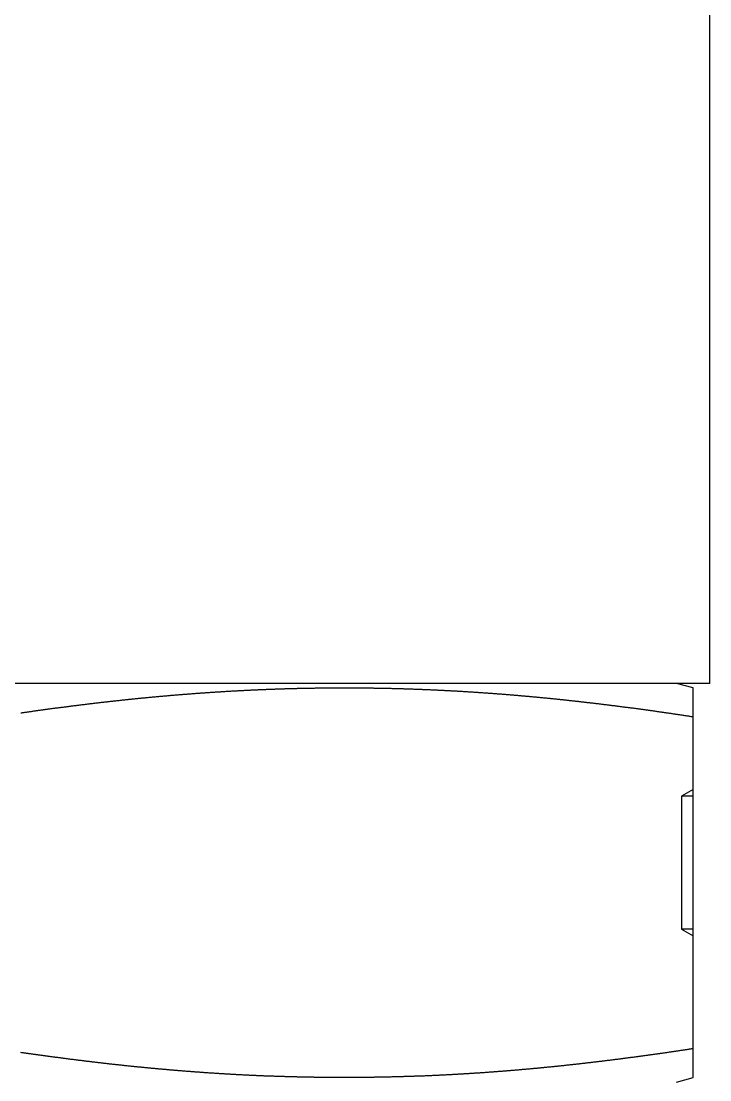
# Model space of a CAD drawing. Extents: x -12 to 116, y -14 to 98.
# Drawn here: x 105.67 to 116.03, y 13.02 to 28.95 of the extents above; entities that cross this region are included whole.
import ezdxf

# ---------------------------------------------------------------- set-up
doc = ezdxf.new("R2010")
doc.units = 0
doc.layers.get('0').update_dxf_attribs({"linetype": 'CONTINUOUS'})

msp = doc.modelspace()

# ---------------------------------------------------------------- linework, layer by layer
at = {"color": 7, "linetype": 'CONTINUOUS'}
for p, q in [((116.025, 18.984), (116.025, 29.634)), ((116.025, 18.984), (94.525, 18.984)), ((115.775, 18.917), (115.525, 18.984)), ((115.775, 13.051), (115.775, 18.917)), ((115.775, 17.384), (115.6, 17.284)), ((115.6, 17.284), (115.6, 15.284)), ((115.775, 17.284), (115.6, 17.284)), ((115.6, 15.284), (115.775, 15.184)), ((115.775, 15.284), (115.6, 15.284)), ((115.525, 12.984), (115.775, 13.051))]:
    msp.add_line(p, q, dxfattribs=at)
at = {"color": 7}
for points in [[(105.662, 18.54, 0), (105.674, 18.542, 0), (105.686, 18.543, 0), (105.698, 18.545, 0), (105.71, 18.547, 0), (105.722, 18.549, 0), (105.734, 18.55, 0), (105.747, 18.552, 0), (105.759, 18.554, 0), (105.771, 18.556, 0), (105.783, 18.557, 0), (105.795, 18.559, 0), (105.807, 18.561, 0), (105.819, 18.562, 0), (105.831, 18.564, 0), (105.843, 18.566, 0), (105.855, 18.568, 0), (105.868, 18.569, 0), (105.88, 18.571, 0), (105.892, 18.573, 0), (105.904, 18.574, 0), (105.916, 18.576, 0), (105.928, 18.578, 0), (105.94, 18.579, 0), (105.952, 18.581, 0), (105.964, 18.583, 0), (105.976, 18.585, 0), (105.989, 18.586, 0), (106.001, 18.588, 0), (106.013, 18.59, 0), (106.025, 18.591, 0), (106.037, 18.593, 0), (106.049, 18.595, 0), (106.061, 18.596, 0), (106.073, 18.598, 0), (106.085, 18.599, 0), (106.098, 18.601, 0), (106.11, 18.603, 0), (106.122, 18.604, 0), (106.134, 18.606, 0), (106.146, 18.608, 0), (106.158, 18.609, 0), (106.17, 18.611, 0), (106.182, 18.613, 0), (106.194, 18.614, 0), (106.207, 18.616, 0), (106.219, 18.617, 0), (106.231, 18.619, 0), (106.243, 18.621, 0), (106.255, 18.622, 0), (106.267, 18.624, 0), (106.279, 18.625, 0), (106.291, 18.627, 0), (106.303, 18.628, 0), (106.316, 18.63, 0), (106.328, 18.632, 0), (106.34, 18.633, 0), (106.352, 18.635, 0), (106.364, 18.636, 0), (106.376, 18.638, 0), (106.388, 18.64, 0), (106.4, 18.641, 0), (106.413, 18.643, 0), (106.425, 18.644, 0), (106.437, 18.646, 0), (106.449, 18.647, 0), (106.461, 18.649, 0), (106.473, 18.65, 0), (106.485, 18.652, 0), (106.497, 18.653, 0), (106.51, 18.655, 0), (106.522, 18.656, 0), (106.534, 18.658, 0), (106.546, 18.659, 0), (106.558, 18.661, 0), (106.57, 18.662, 0), (106.582, 18.664, 0), (106.594, 18.665, 0), (106.607, 18.667, 0), (106.619, 18.668, 0), (106.631, 18.67, 0), (106.643, 18.671, 0), (106.655, 18.673, 0), (106.667, 18.674, 0), (106.679, 18.676, 0), (106.692, 18.677, 0), (106.704, 18.679, 0), (106.716, 18.68, 0), (106.728, 18.681, 0), (106.74, 18.683, 0), (106.752, 18.684, 0), (106.764, 18.686, 0), (106.776, 18.687, 0), (106.789, 18.689, 0), (106.801, 18.69, 0), (106.813, 18.692, 0), (106.825, 18.693, 0), (106.837, 18.694, 0), (106.849, 18.696, 0), (106.861, 18.697, 0), (106.874, 18.699, 0), (106.886, 18.7, 0), (106.898, 18.701, 0), (106.91, 18.703, 0), (106.922, 18.704, 0), (106.934, 18.706, 0), (106.946, 18.707, 0), (106.959, 18.708, 0), (106.971, 18.71, 0), (106.983, 18.711, 0), (106.995, 18.712, 0), (107.007, 18.714, 0), (107.019, 18.715, 0), (107.031, 18.716, 0), (107.044, 18.718, 0), (107.056, 18.719, 0), (107.068, 18.721, 0), (107.08, 18.722, 0), (107.092, 18.723, 0), (107.104, 18.724, 0), (107.116, 18.726, 0), (107.129, 18.727, 0), (107.141, 18.728, 0), (107.153, 18.73, 0), (107.165, 18.731, 0), (107.177, 18.732, 0), (107.189, 18.734, 0), (107.202, 18.735, 0), (107.214, 18.736, 0), (107.226, 18.738, 0), (107.238, 18.739, 0), (107.25, 18.74, 0), (107.262, 18.741, 0), (107.274, 18.743, 0), (107.287, 18.744, 0), (107.299, 18.745, 0), (107.311, 18.746, 0), (107.323, 18.748, 0), (107.335, 18.749, 0), (107.347, 18.75, 0), (107.36, 18.751, 0), (107.372, 18.753, 0), (107.384, 18.754, 0), (107.396, 18.755, 0), (107.408, 18.756, 0), (107.42, 18.758, 0), (107.433, 18.759, 0), (107.445, 18.76, 0), (107.457, 18.761, 0), (107.469, 18.762, 0), (107.481, 18.764, 0), (107.493, 18.765, 0), (107.505, 18.766, 0), (107.518, 18.767, 0), (107.53, 18.768, 0), (107.542, 18.769, 0), (107.554, 18.771, 0), (107.566, 18.772, 0), (107.578, 18.773, 0), (107.591, 18.774, 0), (107.603, 18.775, 0), (107.615, 18.776, 0), (107.627, 18.777, 0), (107.639, 18.779, 0), (107.651, 18.78, 0), (107.664, 18.781, 0), (107.676, 18.782, 0), (107.688, 18.783, 0), (107.7, 18.784, 0), (107.712, 18.785, 0), (107.724, 18.787, 0), (107.737, 18.788, 0), (107.749, 18.789, 0), (107.761, 18.79, 0), (107.773, 18.791, 0), (107.785, 18.792, 0), (107.798, 18.793, 0), (107.81, 18.794, 0), (107.822, 18.795, 0), (107.834, 18.796, 0), (107.846, 18.797, 0), (107.858, 18.798, 0), (107.871, 18.799, 0), (107.883, 18.8, 0), (107.895, 18.802, 0), (107.907, 18.803, 0), (107.919, 18.804, 0), (107.931, 18.805, 0), (107.944, 18.806, 0), (107.956, 18.807, 0), (107.968, 18.808, 0), (107.98, 18.809, 0), (107.992, 18.81, 0), (108.005, 18.811, 0), (108.017, 18.812, 0), (108.029, 18.813, 0), (108.041, 18.814, 0), (108.053, 18.815, 0), (108.065, 18.816, 0), (108.078, 18.817, 0), (108.09, 18.818, 0), (108.102, 18.819, 0), (108.114, 18.82, 0), (108.126, 18.821, 0), (108.139, 18.822, 0), (108.151, 18.823, 0), (108.163, 18.823, 0), (108.175, 18.825, 0), (108.187, 18.825, 0), (108.199, 18.826, 0), (108.212, 18.827, 0), (108.224, 18.828, 0), (108.236, 18.829, 0), (108.248, 18.83, 0), (108.26, 18.831, 0), (108.273, 18.832, 0), (108.285, 18.833, 0), (108.297, 18.834, 0), (108.309, 18.835, 0), (108.321, 18.835, 0), (108.333, 18.836, 0), (108.346, 18.837, 0), (108.358, 18.838, 0), (108.37, 18.839, 0), (108.382, 18.84, 0), (108.394, 18.841, 0), (108.407, 18.842, 0), (108.419, 18.842, 0), (108.431, 18.843, 0), (108.443, 18.844, 0), (108.455, 18.845, 0), (108.468, 18.846, 0), (108.48, 18.847, 0), (108.492, 18.848, 0), (108.504, 18.848, 0), (108.516, 18.849, 0), (108.529, 18.85, 0), (108.541, 18.851, 0), (108.553, 18.852, 0), (108.565, 18.852, 0), (108.577, 18.853, 0), (108.59, 18.854, 0), (108.602, 18.855, 0), (108.614, 18.855, 0), (108.626, 18.856, 0), (108.638, 18.857, 0), (108.651, 18.858, 0), (108.663, 18.858, 0), (108.675, 18.859, 0), (108.687, 18.86, 0), (108.699, 18.861, 0), (108.711, 18.861, 0), (108.724, 18.862, 0), (108.736, 18.863, 0), (108.748, 18.864, 0), (108.76, 18.864, 0), (108.772, 18.865, 0), (108.785, 18.866, 0), (108.797, 18.867, 0), (108.809, 18.867, 0), (108.821, 18.868, 0), (108.833, 18.869, 0), (108.846, 18.869, 0), (108.858, 18.87, 0), (108.87, 18.871, 0), (108.882, 18.871, 0), (108.895, 18.872, 0), (108.907, 18.873, 0), (108.919, 18.873, 0), (108.931, 18.874, 0), (108.943, 18.875, 0), (108.956, 18.875, 0), (108.968, 18.876, 0), (108.98, 18.877, 0), (108.992, 18.877, 0), (109.004, 18.878, 0), (109.017, 18.878, 0), (109.029, 18.879, 0), (109.041, 18.88, 0), (109.053, 18.88, 0), (109.065, 18.881, 0), (109.078, 18.881, 0), (109.09, 18.882, 0), (109.102, 18.883, 0), (109.114, 18.883, 0), (109.126, 18.884, 0), (109.139, 18.884, 0), (109.151, 18.885, 0), (109.163, 18.886, 0), (109.175, 18.886, 0), (109.187, 18.887, 0), (109.2, 18.887, 0), (109.212, 18.888, 0), (109.224, 18.888, 0), (109.236, 18.889, 0), (109.248, 18.889, 0), (109.261, 18.89, 0), (109.273, 18.89, 0), (109.285, 18.891, 0), (109.297, 18.891, 0), (109.31, 18.892, 0), (109.322, 18.892, 0), (109.334, 18.893, 0), (109.346, 18.893, 0), (109.358, 18.894, 0), (109.371, 18.894, 0), (109.383, 18.895, 0), (109.395, 18.895, 0), (109.407, 18.896, 0), (109.419, 18.896, 0), (109.432, 18.897, 0), (109.444, 18.897, 0), (109.456, 18.898, 0), (109.468, 18.898, 0), (109.481, 18.898, 0), (109.493, 18.899, 0), (109.505, 18.899, 0), (109.517, 18.9, 0), (109.529, 18.9, 0), (109.542, 18.901, 0), (109.554, 18.901, 0), (109.566, 18.901, 0), (109.578, 18.902, 0), (109.59, 18.902, 0), (109.603, 18.902, 0), (109.615, 18.903, 0), (109.627, 18.903, 0), (109.639, 18.904, 0), (109.652, 18.904, 0), (109.664, 18.904, 0), (109.676, 18.905, 0), (109.688, 18.905, 0), (109.7, 18.905, 0), (109.713, 18.906, 0), (109.725, 18.906, 0), (109.737, 18.906, 0), (109.749, 18.907, 0), (109.761, 18.907, 0), (109.774, 18.907, 0), (109.786, 18.908, 0), (109.798, 18.908, 0), (109.81, 18.908, 0), (109.823, 18.909, 0), (109.835, 18.909, 0), (109.847, 18.909, 0), (109.859, 18.909, 0), (109.871, 18.91, 0), (109.884, 18.91, 0), (109.896, 18.91, 0), (109.908, 18.91, 0), (109.92, 18.911, 0), (109.933, 18.911, 0), (109.945, 18.911, 0), (109.957, 18.911, 0), (109.969, 18.912, 0), (109.981, 18.912, 0), (109.994, 18.912, 0), (110.006, 18.912, 0), (110.018, 18.913, 0), (110.03, 18.913, 0), (110.042, 18.913, 0), (110.055, 18.913, 0), (110.067, 18.913, 0), (110.079, 18.913, 0), (110.091, 18.914, 0), (110.104, 18.914, 0), (110.116, 18.914, 0), (110.128, 18.914, 0), (110.14, 18.914, 0), (110.152, 18.915, 0), (110.165, 18.915, 0), (110.177, 18.915, 0), (110.189, 18.915, 0), (110.201, 18.915, 0), (110.214, 18.915, 0), (110.226, 18.915, 0), (110.238, 18.916, 0), (110.25, 18.916, 0), (110.262, 18.916, 0), (110.275, 18.916, 0), (110.287, 18.916, 0), (110.299, 18.916, 0), (110.311, 18.916, 0), (110.324, 18.916, 0), (110.336, 18.916, 0), (110.348, 18.916, 0), (110.36, 18.916, 0), (110.372, 18.916, 0), (110.385, 18.917, 0), (110.397, 18.917, 0), (110.409, 18.917, 0), (110.421, 18.917, 0), (110.434, 18.917, 0), (110.446, 18.917, 0), (110.458, 18.917, 0), (110.47, 18.917, 0), (110.482, 18.917, 0), (110.495, 18.917, 0), (110.507, 18.917, 0), (110.519, 18.917, 0), (110.531, 18.917, 0), (110.544, 18.917, 0), (110.556, 18.917, 0), (110.568, 18.917, 0), (110.58, 18.917, 0), (110.592, 18.917, 0), (110.605, 18.917, 0), (110.617, 18.917, 0), (110.629, 18.917, 0), (110.641, 18.917, 0), (110.653, 18.917, 0), (110.666, 18.917, 0), (110.678, 18.916, 0), (110.69, 18.916, 0), (110.702, 18.916, 0), (110.715, 18.916, 0), (110.727, 18.916, 0), (110.739, 18.916, 0), (110.751, 18.916, 0), (110.763, 18.916, 0), (110.776, 18.916, 0), (110.788, 18.916, 0), (110.8, 18.916, 0), (110.812, 18.916, 0), (110.825, 18.915, 0), (110.837, 18.915, 0), (110.849, 18.915, 0), (110.861, 18.915, 0), (110.873, 18.915, 0), (110.886, 18.915, 0), (110.898, 18.915, 0), (110.91, 18.914, 0), (110.922, 18.914, 0), (110.935, 18.914, 0), (110.947, 18.914, 0), (110.959, 18.914, 0), (110.971, 18.913, 0), (110.983, 18.913, 0), (110.996, 18.913, 0), (111.008, 18.913, 0), (111.02, 18.913, 0), (111.032, 18.913, 0), (111.045, 18.912, 0), (111.057, 18.912, 0), (111.069, 18.912, 0), (111.081, 18.912, 0), (111.093, 18.911, 0), (111.106, 18.911, 0), (111.118, 18.911, 0), (111.13, 18.911, 0), (111.142, 18.91, 0), (111.155, 18.91, 0), (111.167, 18.91, 0), (111.179, 18.91, 0), (111.191, 18.909, 0), (111.203, 18.909, 0), (111.216, 18.909, 0), (111.228, 18.909, 0), (111.24, 18.908, 0), (111.252, 18.908, 0), (111.264, 18.908, 0), (111.277, 18.907, 0), (111.289, 18.907, 0), (111.301, 18.907, 0), (111.313, 18.906, 0), (111.326, 18.906, 0), (111.338, 18.906, 0), (111.35, 18.905, 0), (111.362, 18.905, 0), (111.374, 18.905, 0), (111.387, 18.904, 0), (111.399, 18.904, 0), (111.411, 18.904, 0), (111.423, 18.903, 0), (111.435, 18.903, 0), (111.448, 18.902, 0), (111.46, 18.902, 0), (111.472, 18.902, 0), (111.484, 18.901, 0), (111.497, 18.901, 0), (111.509, 18.901, 0), (111.521, 18.9, 0), (111.533, 18.9, 0), (111.545, 18.899, 0), (111.558, 18.899, 0), (111.57, 18.898, 0), (111.582, 18.898, 0), (111.594, 18.898, 0), (111.606, 18.897, 0), (111.619, 18.897, 0), (111.631, 18.896, 0), (111.643, 18.896, 0), (111.655, 18.895, 0), (111.668, 18.895, 0), (111.68, 18.894, 0), (111.692, 18.894, 0), (111.704, 18.893, 0), (111.716, 18.893, 0), (111.729, 18.892, 0), (111.741, 18.892, 0), (111.753, 18.891, 0), (111.765, 18.891, 0), (111.777, 18.89, 0), (111.79, 18.89, 0), (111.802, 18.889, 0), (111.814, 18.889, 0), (111.826, 18.888, 0), (111.838, 18.888, 0), (111.851, 18.887, 0), (111.863, 18.887, 0), (111.875, 18.886, 0), (111.887, 18.886, 0), (111.9, 18.885, 0), (111.912, 18.884, 0), (111.924, 18.884, 0), (111.936, 18.883, 0), (111.948, 18.883, 0), (111.961, 18.882, 0), (111.973, 18.881, 0), (111.985, 18.881, 0), (111.997, 18.88, 0), (112.009, 18.88, 0), (112.022, 18.879, 0), (112.034, 18.878, 0), (112.046, 18.878, 0), (112.058, 18.877, 0), (112.07, 18.877, 0), (112.083, 18.876, 0), (112.095, 18.875, 0), (112.107, 18.875, 0), (112.119, 18.874, 0), (112.131, 18.873, 0), (112.144, 18.873, 0), (112.156, 18.872, 0), (112.168, 18.871, 0), (112.18, 18.871, 0), (112.192, 18.87, 0), (112.205, 18.869, 0), (112.217, 18.869, 0), (112.229, 18.868, 0), (112.241, 18.867, 0), (112.253, 18.867, 0), (112.266, 18.866, 0), (112.278, 18.865, 0), (112.29, 18.864, 0), (112.302, 18.864, 0), (112.314, 18.863, 0), (112.327, 18.862, 0), (112.339, 18.861, 0), (112.351, 18.861, 0), (112.363, 18.86, 0), (112.375, 18.859, 0), (112.388, 18.858, 0), (112.4, 18.858, 0), (112.412, 18.857, 0), (112.424, 18.856, 0), (112.436, 18.855, 0), (112.449, 18.855, 0), (112.461, 18.854, 0), (112.473, 18.853, 0), (112.485, 18.852, 0), (112.497, 18.852, 0), (112.51, 18.851, 0), (112.522, 18.85, 0), (112.534, 18.849, 0), (112.546, 18.848, 0), (112.558, 18.848, 0), (112.571, 18.847, 0), (112.583, 18.846, 0), (112.595, 18.845, 0), (112.607, 18.844, 0), (112.619, 18.843, 0), (112.632, 18.842, 0), (112.644, 18.842, 0), (112.656, 18.841, 0), (112.668, 18.84, 0), (112.68, 18.839, 0), (112.692, 18.838, 0), (112.705, 18.837, 0), (112.717, 18.836, 0), (112.729, 18.835, 0), (112.741, 18.835, 0), (112.753, 18.834, 0), (112.766, 18.833, 0), (112.778, 18.832, 0), (112.79, 18.831, 0), (112.802, 18.83, 0), (112.814, 18.829, 0), (112.827, 18.828, 0), (112.839, 18.827, 0), (112.851, 18.826, 0), (112.863, 18.825, 0), (112.875, 18.825, 0), (112.887, 18.824, 0), (112.9, 18.823, 0), (112.912, 18.822, 0), (112.924, 18.821, 0), (112.936, 18.82, 0), (112.948, 18.819, 0), (112.961, 18.818, 0), (112.973, 18.817, 0), (112.985, 18.816, 0), (112.997, 18.815, 0), (113.009, 18.814, 0), (113.021, 18.813, 0), (113.034, 18.812, 0), (113.046, 18.811, 0), (113.058, 18.81, 0), (113.07, 18.809, 0), (113.082, 18.808, 0), (113.095, 18.807, 0), (113.107, 18.806, 0), (113.119, 18.805, 0), (113.131, 18.804, 0), (113.143, 18.803, 0), (113.155, 18.802, 0), (113.168, 18.801, 0), (113.18, 18.799, 0), (113.192, 18.798, 0), (113.204, 18.797, 0), (113.216, 18.796, 0), (113.228, 18.795, 0), (113.241, 18.794, 0), (113.253, 18.793, 0), (113.265, 18.792, 0), (113.277, 18.791, 0), (113.289, 18.79, 0), (113.302, 18.789, 0), (113.314, 18.788, 0), (113.326, 18.787, 0), (113.338, 18.785, 0), (113.35, 18.784, 0), (113.362, 18.783, 0), (113.375, 18.782, 0), (113.387, 18.781, 0), (113.399, 18.78, 0), (113.411, 18.779, 0), (113.423, 18.777, 0), (113.435, 18.776, 0), (113.448, 18.775, 0), (113.46, 18.774, 0), (113.472, 18.773, 0), (113.484, 18.772, 0), (113.496, 18.771, 0), (113.508, 18.769, 0), (113.521, 18.768, 0), (113.533, 18.767, 0), (113.545, 18.766, 0), (113.557, 18.765, 0), (113.569, 18.764, 0), (113.581, 18.762, 0), (113.594, 18.761, 0), (113.606, 18.76, 0), (113.618, 18.759, 0), (113.63, 18.757, 0), (113.642, 18.756, 0), (113.654, 18.755, 0), (113.666, 18.754, 0), (113.679, 18.753, 0), (113.691, 18.751, 0), (113.703, 18.75, 0), (113.715, 18.749, 0), (113.727, 18.748, 0), (113.739, 18.746, 0), (113.752, 18.745, 0), (113.764, 18.744, 0), (113.776, 18.743, 0), (113.788, 18.741, 0), (113.8, 18.74, 0), (113.812, 18.739, 0), (113.825, 18.738, 0), (113.837, 18.736, 0), (113.849, 18.735, 0), (113.861, 18.734, 0), (113.873, 18.732, 0), (113.885, 18.731, 0), (113.897, 18.73, 0), (113.91, 18.728, 0), (113.922, 18.727, 0), (113.934, 18.726, 0), (113.946, 18.724, 0), (113.958, 18.723, 0), (113.97, 18.722, 0), (113.982, 18.72, 0), (113.995, 18.719, 0), (114.007, 18.718, 0), (114.019, 18.716, 0), (114.031, 18.715, 0), (114.043, 18.714, 0), (114.055, 18.712, 0), (114.067, 18.711, 0), (114.08, 18.71, 0), (114.092, 18.708, 0), (114.104, 18.707, 0), (114.116, 18.706, 0), (114.128, 18.704, 0), (114.14, 18.703, 0), (114.152, 18.701, 0), (114.165, 18.7, 0), (114.177, 18.698, 0), (114.189, 18.697, 0), (114.201, 18.696, 0), (114.213, 18.694, 0), (114.225, 18.693, 0), (114.237, 18.692, 0), (114.25, 18.69, 0), (114.262, 18.689, 0), (114.274, 18.687, 0), (114.286, 18.686, 0), (114.298, 18.684, 0), (114.31, 18.683, 0), (114.322, 18.681, 0), (114.335, 18.68, 0), (114.347, 18.679, 0), (114.359, 18.677, 0), (114.371, 18.676, 0), (114.383, 18.674, 0), (114.395, 18.673, 0), (114.407, 18.671, 0), (114.419, 18.67, 0), (114.432, 18.668, 0), (114.444, 18.667, 0), (114.456, 18.665, 0), (114.468, 18.664, 0), (114.48, 18.662, 0), (114.492, 18.661, 0), (114.504, 18.659, 0), (114.517, 18.658, 0), (114.529, 18.656, 0), (114.541, 18.655, 0), (114.553, 18.653, 0), (114.565, 18.652, 0), (114.577, 18.65, 0), (114.589, 18.649, 0), (114.601, 18.647, 0), (114.614, 18.646, 0), (114.626, 18.644, 0), (114.638, 18.643, 0), (114.65, 18.641, 0), (114.662, 18.64, 0), (114.674, 18.638, 0), (114.686, 18.636, 0), (114.698, 18.635, 0), (114.71, 18.633, 0), (114.723, 18.632, 0), (114.735, 18.63, 0), (114.747, 18.628, 0), (114.759, 18.627, 0), (114.771, 18.625, 0), (114.783, 18.624, 0), (114.795, 18.622, 0), (114.807, 18.621, 0), (114.82, 18.619, 0), (114.832, 18.617, 0), (114.844, 18.616, 0), (114.856, 18.614, 0), (114.868, 18.613, 0), (114.88, 18.611, 0), (114.892, 18.609, 0), (114.904, 18.608, 0), (114.916, 18.606, 0), (114.929, 18.604, 0), (114.941, 18.603, 0), (114.953, 18.601, 0), (114.965, 18.599, 0), (114.977, 18.598, 0), (114.989, 18.596, 0), (115.001, 18.595, 0), (115.013, 18.593, 0), (115.025, 18.591, 0), (115.038, 18.59, 0), (115.05, 18.588, 0), (115.062, 18.586, 0), (115.074, 18.585, 0), (115.086, 18.583, 0), (115.098, 18.581, 0), (115.11, 18.579, 0), (115.122, 18.578, 0), (115.134, 18.576, 0), (115.147, 18.574, 0), (115.159, 18.573, 0), (115.171, 18.571, 0), (115.183, 18.569, 0), (115.195, 18.568, 0), (115.207, 18.566, 0), (115.219, 18.564, 0), (115.231, 18.562, 0), (115.243, 18.561, 0), (115.255, 18.559, 0), (115.268, 18.557, 0), (115.28, 18.556, 0), (115.292, 18.554, 0), (115.304, 18.552, 0), (115.316, 18.55, 0), (115.328, 18.549, 0), (115.34, 18.547, 0), (115.352, 18.545, 0), (115.364, 18.543, 0), (115.376, 18.542, 0), (115.388, 18.54, 0), (115.401, 18.538, 0), (115.413, 18.536, 0), (115.425, 18.535, 0), (115.437, 18.533, 0), (115.449, 18.531, 0), (115.461, 18.529, 0), (115.473, 18.527, 0), (115.485, 18.526, 0), (115.497, 18.524, 0), (115.509, 18.522, 0), (115.521, 18.52, 0), (115.534, 18.518, 0), (115.546, 18.517, 0), (115.558, 18.515, 0), (115.57, 18.513, 0), (115.582, 18.511, 0), (115.594, 18.509, 0), (115.606, 18.508, 0), (115.618, 18.506, 0), (115.63, 18.504, 0), (115.642, 18.502, 0), (115.654, 18.5, 0), (115.666, 18.498, 0), (115.679, 18.497, 0), (115.691, 18.495, 0), (115.703, 18.493, 0), (115.715, 18.491, 0), (115.727, 18.489, 0), (115.739, 18.487, 0), (115.751, 18.485, 0), (115.763, 18.484, 0), (115.775, 18.482, 0)], [(115.775, 13.486, 0), (115.763, 13.484, 0), (115.751, 13.482, 0), (115.739, 13.481, 0), (115.727, 13.479, 0), (115.715, 13.477, 0), (115.703, 13.475, 0), (115.691, 13.473, 0), (115.679, 13.471, 0), (115.666, 13.47, 0), (115.654, 13.468, 0), (115.642, 13.466, 0), (115.63, 13.464, 0), (115.618, 13.462, 0), (115.606, 13.46, 0), (115.594, 13.459, 0), (115.582, 13.457, 0), (115.57, 13.455, 0), (115.558, 13.453, 0), (115.546, 13.451, 0), (115.534, 13.449, 0), (115.521, 13.448, 0), (115.509, 13.446, 0), (115.497, 13.444, 0), (115.485, 13.442, 0), (115.473, 13.44, 0), (115.461, 13.439, 0), (115.449, 13.437, 0), (115.437, 13.435, 0), (115.425, 13.433, 0), (115.413, 13.432, 0), (115.401, 13.43, 0), (115.388, 13.428, 0), (115.376, 13.426, 0), (115.364, 13.425, 0), (115.352, 13.423, 0), (115.34, 13.421, 0), (115.328, 13.419, 0), (115.316, 13.418, 0), (115.304, 13.416, 0), (115.292, 13.414, 0), (115.28, 13.412, 0), (115.268, 13.411, 0), (115.255, 13.409, 0), (115.243, 13.407, 0), (115.231, 13.405, 0), (115.219, 13.404, 0), (115.207, 13.402, 0), (115.195, 13.4, 0), (115.183, 13.399, 0), (115.171, 13.397, 0), (115.159, 13.395, 0), (115.147, 13.393, 0), (115.134, 13.392, 0), (115.122, 13.39, 0), (115.11, 13.388, 0), (115.098, 13.387, 0), (115.086, 13.385, 0), (115.074, 13.383, 0), (115.062, 13.382, 0), (115.05, 13.38, 0), (115.038, 13.378, 0), (115.025, 13.377, 0), (115.013, 13.375, 0), (115.001, 13.373, 0), (114.989, 13.372, 0), (114.977, 13.37, 0), (114.965, 13.368, 0), (114.953, 13.367, 0), (114.941, 13.365, 0), (114.929, 13.363, 0), (114.916, 13.362, 0), (114.904, 13.36, 0), (114.892, 13.359, 0), (114.88, 13.357, 0), (114.868, 13.355, 0), (114.856, 13.354, 0), (114.844, 13.352, 0), (114.832, 13.351, 0), (114.82, 13.349, 0), (114.807, 13.347, 0), (114.795, 13.346, 0), (114.783, 13.344, 0), (114.771, 13.342, 0), (114.759, 13.341, 0), (114.747, 13.339, 0), (114.735, 13.338, 0), (114.723, 13.336, 0), (114.71, 13.335, 0), (114.698, 13.333, 0), (114.686, 13.332, 0), (114.674, 13.33, 0), (114.662, 13.328, 0), (114.65, 13.327, 0), (114.638, 13.325, 0), (114.626, 13.324, 0), (114.614, 13.322, 0), (114.601, 13.321, 0), (114.589, 13.319, 0), (114.577, 13.318, 0), (114.565, 13.316, 0), (114.553, 13.315, 0), (114.541, 13.313, 0), (114.529, 13.312, 0), (114.517, 13.31, 0), (114.504, 13.309, 0), (114.492, 13.307, 0), (114.48, 13.306, 0), (114.468, 13.304, 0), (114.456, 13.303, 0), (114.444, 13.301, 0), (114.432, 13.3, 0), (114.419, 13.298, 0), (114.407, 13.297, 0), (114.395, 13.295, 0), (114.383, 13.294, 0), (114.371, 13.292, 0), (114.359, 13.291, 0), (114.347, 13.289, 0), (114.335, 13.288, 0), (114.322, 13.286, 0), (114.31, 13.285, 0), (114.298, 13.284, 0), (114.286, 13.282, 0), (114.274, 13.281, 0), (114.262, 13.279, 0), (114.25, 13.278, 0), (114.237, 13.276, 0), (114.225, 13.275, 0), (114.213, 13.274, 0), (114.201, 13.272, 0), (114.189, 13.271, 0), (114.177, 13.269, 0), (114.165, 13.268, 0), (114.152, 13.267, 0), (114.14, 13.265, 0), (114.128, 13.264, 0), (114.116, 13.262, 0), (114.104, 13.261, 0), (114.092, 13.26, 0), (114.08, 13.258, 0), (114.067, 13.257, 0), (114.055, 13.255, 0), (114.043, 13.254, 0), (114.031, 13.253, 0), (114.019, 13.251, 0), (114.007, 13.25, 0), (113.995, 13.249, 0), (113.982, 13.247, 0), (113.97, 13.246, 0), (113.958, 13.245, 0), (113.946, 13.243, 0), (113.934, 13.242, 0), (113.922, 13.241, 0), (113.91, 13.239, 0), (113.897, 13.238, 0), (113.885, 13.237, 0), (113.873, 13.236, 0), (113.861, 13.234, 0), (113.849, 13.233, 0), (113.837, 13.232, 0), (113.825, 13.23, 0), (113.812, 13.229, 0), (113.8, 13.228, 0), (113.788, 13.227, 0), (113.776, 13.225, 0), (113.764, 13.224, 0), (113.752, 13.223, 0), (113.739, 13.222, 0), (113.727, 13.22, 0), (113.715, 13.219, 0), (113.703, 13.218, 0), (113.691, 13.216, 0), (113.679, 13.215, 0), (113.666, 13.214, 0), (113.654, 13.213, 0), (113.642, 13.212, 0), (113.63, 13.21, 0), (113.618, 13.209, 0), (113.606, 13.208, 0), (113.594, 13.207, 0), (113.581, 13.206, 0), (113.569, 13.204, 0), (113.557, 13.203, 0), (113.545, 13.202, 0), (113.533, 13.201, 0), (113.521, 13.2, 0), (113.508, 13.198, 0), (113.496, 13.197, 0), (113.484, 13.196, 0), (113.472, 13.195, 0), (113.46, 13.194, 0), (113.448, 13.193, 0), (113.435, 13.191, 0), (113.423, 13.19, 0), (113.411, 13.189, 0), (113.399, 13.188, 0), (113.387, 13.187, 0), (113.375, 13.186, 0), (113.362, 13.185, 0), (113.35, 13.184, 0), (113.338, 13.182, 0), (113.326, 13.181, 0), (113.314, 13.18, 0), (113.302, 13.179, 0), (113.289, 13.178, 0), (113.277, 13.177, 0), (113.265, 13.176, 0), (113.253, 13.175, 0), (113.241, 13.174, 0), (113.228, 13.173, 0), (113.216, 13.172, 0), (113.204, 13.171, 0), (113.192, 13.169, 0), (113.18, 13.168, 0), (113.168, 13.167, 0), (113.155, 13.166, 0), (113.143, 13.165, 0), (113.131, 13.164, 0), (113.119, 13.163, 0), (113.107, 13.162, 0), (113.095, 13.161, 0), (113.082, 13.16, 0), (113.07, 13.159, 0), (113.058, 13.158, 0), (113.046, 13.157, 0), (113.034, 13.156, 0), (113.021, 13.155, 0), (113.009, 13.154, 0), (112.997, 13.153, 0), (112.985, 13.152, 0), (112.973, 13.151, 0), (112.961, 13.15, 0), (112.948, 13.149, 0), (112.936, 13.148, 0), (112.924, 13.147, 0), (112.912, 13.146, 0), (112.9, 13.145, 0), (112.887, 13.144, 0), (112.875, 13.143, 0), (112.863, 13.142, 0), (112.851, 13.142, 0), (112.839, 13.141, 0), (112.827, 13.14, 0), (112.814, 13.139, 0), (112.802, 13.138, 0), (112.79, 13.137, 0), (112.778, 13.136, 0), (112.766, 13.135, 0), (112.753, 13.134, 0), (112.741, 13.133, 0), (112.729, 13.132, 0), (112.717, 13.132, 0), (112.705, 13.131, 0), (112.692, 13.13, 0), (112.68, 13.129, 0), (112.668, 13.128, 0), (112.656, 13.127, 0), (112.644, 13.126, 0), (112.632, 13.125, 0), (112.619, 13.125, 0), (112.607, 13.124, 0), (112.595, 13.123, 0), (112.583, 13.122, 0), (112.571, 13.121, 0), (112.558, 13.12, 0), (112.546, 13.12, 0), (112.534, 13.119, 0), (112.522, 13.118, 0), (112.51, 13.117, 0), (112.497, 13.116, 0), (112.485, 13.116, 0), (112.473, 13.115, 0), (112.461, 13.114, 0), (112.449, 13.113, 0), (112.436, 13.112, 0), (112.424, 13.112, 0), (112.412, 13.111, 0), (112.4, 13.11, 0), (112.388, 13.109, 0), (112.375, 13.109, 0), (112.363, 13.108, 0), (112.351, 13.107, 0), (112.339, 13.106, 0), (112.327, 13.106, 0), (112.314, 13.105, 0), (112.302, 13.104, 0), (112.29, 13.103, 0), (112.278, 13.103, 0), (112.266, 13.102, 0), (112.253, 13.101, 0), (112.241, 13.101, 0), (112.229, 13.1, 0), (112.217, 13.099, 0), (112.205, 13.098, 0), (112.192, 13.098, 0), (112.18, 13.097, 0), (112.168, 13.097, 0), (112.156, 13.096, 0), (112.144, 13.095, 0), (112.131, 13.095, 0), (112.119, 13.094, 0), (112.107, 13.093, 0), (112.095, 13.092, 0), (112.083, 13.092, 0), (112.07, 13.091, 0), (112.058, 13.091, 0), (112.046, 13.09, 0), (112.034, 13.089, 0), (112.022, 13.089, 0), (112.009, 13.088, 0), (111.997, 13.088, 0), (111.985, 13.087, 0), (111.973, 13.086, 0), (111.961, 13.086, 0), (111.948, 13.085, 0), (111.936, 13.085, 0), (111.924, 13.084, 0), (111.912, 13.084, 0), (111.9, 13.083, 0), (111.887, 13.082, 0), (111.875, 13.082, 0), (111.863, 13.081, 0), (111.851, 13.081, 0), (111.838, 13.08, 0), (111.826, 13.08, 0), (111.814, 13.079, 0), (111.802, 13.079, 0), (111.79, 13.078, 0), (111.777, 13.078, 0), (111.765, 13.077, 0), (111.753, 13.076, 0), (111.741, 13.076, 0), (111.729, 13.075, 0), (111.716, 13.075, 0), (111.704, 13.075, 0), (111.692, 13.074, 0), (111.68, 13.073, 0), (111.668, 13.073, 0), (111.655, 13.073, 0), (111.643, 13.072, 0), (111.631, 13.072, 0), (111.619, 13.071, 0), (111.606, 13.071, 0), (111.594, 13.07, 0), (111.582, 13.07, 0), (111.57, 13.069, 0), (111.558, 13.069, 0), (111.545, 13.069, 0), (111.533, 13.068, 0), (111.521, 13.068, 0), (111.509, 13.067, 0), (111.497, 13.067, 0), (111.484, 13.067, 0), (111.472, 13.066, 0), (111.46, 13.066, 0), (111.448, 13.065, 0), (111.435, 13.065, 0), (111.423, 13.065, 0), (111.411, 13.064, 0), (111.399, 13.064, 0), (111.387, 13.063, 0), (111.374, 13.063, 0), (111.362, 13.063, 0), (111.35, 13.062, 0), (111.338, 13.062, 0), (111.326, 13.062, 0), (111.313, 13.062, 0), (111.301, 13.061, 0), (111.289, 13.061, 0), (111.277, 13.06, 0), (111.264, 13.06, 0), (111.252, 13.06, 0), (111.24, 13.06, 0), (111.228, 13.059, 0), (111.216, 13.059, 0), (111.203, 13.059, 0), (111.191, 13.059, 0), (111.179, 13.058, 0), (111.167, 13.058, 0), (111.155, 13.058, 0), (111.142, 13.057, 0), (111.13, 13.057, 0), (111.118, 13.057, 0), (111.106, 13.057, 0), (111.093, 13.056, 0), (111.081, 13.056, 0), (111.069, 13.056, 0), (111.057, 13.056, 0), (111.045, 13.056, 0), (111.032, 13.055, 0), (111.02, 13.055, 0), (111.008, 13.055, 0), (110.996, 13.055, 0), (110.983, 13.055, 0), (110.971, 13.054, 0), (110.959, 13.054, 0), (110.947, 13.054, 0), (110.935, 13.054, 0), (110.922, 13.054, 0), (110.91, 13.053, 0), (110.898, 13.053, 0), (110.886, 13.053, 0), (110.873, 13.053, 0), (110.861, 13.053, 0), (110.849, 13.053, 0), (110.837, 13.053, 0), (110.825, 13.052, 0), (110.812, 13.052, 0), (110.8, 13.052, 0), (110.788, 13.052, 0), (110.776, 13.052, 0), (110.763, 13.052, 0), (110.751, 13.052, 0), (110.739, 13.052, 0), (110.727, 13.052, 0), (110.715, 13.052, 0), (110.702, 13.052, 0), (110.69, 13.051, 0), (110.678, 13.051, 0), (110.666, 13.051, 0), (110.653, 13.051, 0), (110.641, 13.051, 0), (110.629, 13.051, 0), (110.617, 13.051, 0), (110.605, 13.051, 0), (110.592, 13.051, 0), (110.58, 13.051, 0), (110.568, 13.051, 0), (110.556, 13.051, 0), (110.544, 13.051, 0), (110.531, 13.051, 0), (110.519, 13.051, 0), (110.507, 13.051, 0), (110.495, 13.051, 0), (110.482, 13.051, 0), (110.47, 13.051, 0), (110.458, 13.051, 0), (110.446, 13.051, 0), (110.434, 13.051, 0), (110.421, 13.051, 0), (110.409, 13.051, 0), (110.397, 13.051, 0), (110.385, 13.051, 0), (110.372, 13.051, 0), (110.36, 13.051, 0), (110.348, 13.052, 0), (110.336, 13.052, 0), (110.324, 13.052, 0), (110.311, 13.052, 0), (110.299, 13.052, 0), (110.287, 13.052, 0), (110.275, 13.052, 0), (110.262, 13.052, 0), (110.25, 13.052, 0), (110.238, 13.052, 0), (110.226, 13.053, 0), (110.214, 13.053, 0), (110.201, 13.053, 0), (110.189, 13.053, 0), (110.177, 13.053, 0), (110.165, 13.053, 0), (110.152, 13.053, 0), (110.14, 13.053, 0), (110.128, 13.054, 0), (110.116, 13.054, 0), (110.104, 13.054, 0), (110.091, 13.054, 0), (110.079, 13.054, 0), (110.067, 13.055, 0), (110.055, 13.055, 0), (110.042, 13.055, 0), (110.03, 13.055, 0), (110.018, 13.055, 0), (110.006, 13.056, 0), (109.994, 13.056, 0), (109.981, 13.056, 0), (109.969, 13.056, 0), (109.957, 13.056, 0), (109.945, 13.057, 0), (109.933, 13.057, 0), (109.92, 13.057, 0), (109.908, 13.057, 0), (109.896, 13.058, 0), (109.884, 13.058, 0), (109.871, 13.058, 0), (109.859, 13.059, 0), (109.847, 13.059, 0), (109.835, 13.059, 0), (109.823, 13.059, 0), (109.81, 13.06, 0), (109.798, 13.06, 0), (109.786, 13.06, 0), (109.774, 13.06, 0), (109.761, 13.061, 0), (109.749, 13.061, 0), (109.737, 13.062, 0), (109.725, 13.062, 0), (109.713, 13.062, 0), (109.7, 13.062, 0), (109.688, 13.063, 0), (109.676, 13.063, 0), (109.664, 13.063, 0), (109.652, 13.064, 0), (109.639, 13.064, 0), (109.627, 13.065, 0), (109.615, 13.065, 0), (109.603, 13.065, 0), (109.59, 13.066, 0), (109.578, 13.066, 0), (109.566, 13.067, 0), (109.554, 13.067, 0), (109.542, 13.067, 0), (109.529, 13.068, 0), (109.517, 13.068, 0), (109.505, 13.069, 0), (109.493, 13.069, 0), (109.481, 13.069, 0), (109.468, 13.07, 0), (109.456, 13.07, 0), (109.444, 13.071, 0), (109.432, 13.071, 0), (109.419, 13.072, 0), (109.407, 13.072, 0), (109.395, 13.073, 0), (109.383, 13.073, 0), (109.371, 13.073, 0), (109.358, 13.074, 0), (109.346, 13.075, 0), (109.334, 13.075, 0), (109.322, 13.075, 0), (109.31, 13.076, 0), (109.297, 13.076, 0), (109.285, 13.077, 0), (109.273, 13.078, 0), (109.261, 13.078, 0), (109.248, 13.079, 0), (109.236, 13.079, 0), (109.224, 13.08, 0), (109.212, 13.08, 0), (109.2, 13.081, 0), (109.187, 13.081, 0), (109.175, 13.082, 0), (109.163, 13.082, 0), (109.151, 13.083, 0), (109.139, 13.083, 0), (109.126, 13.084, 0), (109.114, 13.085, 0), (109.102, 13.085, 0), (109.09, 13.086, 0), (109.078, 13.086, 0), (109.065, 13.087, 0), (109.053, 13.088, 0), (109.041, 13.088, 0), (109.029, 13.089, 0), (109.017, 13.089, 0), (109.004, 13.09, 0), (108.992, 13.091, 0), (108.98, 13.091, 0), (108.968, 13.092, 0), (108.956, 13.092, 0), (108.943, 13.093, 0), (108.931, 13.094, 0), (108.919, 13.095, 0), (108.907, 13.095, 0), (108.895, 13.096, 0), (108.882, 13.097, 0), (108.87, 13.097, 0), (108.858, 13.098, 0), (108.846, 13.098, 0), (108.833, 13.099, 0), (108.821, 13.1, 0), (108.809, 13.101, 0), (108.797, 13.101, 0), (108.785, 13.102, 0), (108.772, 13.103, 0), (108.76, 13.103, 0), (108.748, 13.104, 0), (108.736, 13.105, 0), (108.724, 13.106, 0), (108.711, 13.106, 0), (108.699, 13.107, 0), (108.687, 13.108, 0), (108.675, 13.109, 0), (108.663, 13.109, 0), (108.651, 13.11, 0), (108.638, 13.111, 0), (108.626, 13.112, 0), (108.614, 13.112, 0), (108.602, 13.113, 0), (108.59, 13.114, 0), (108.577, 13.115, 0), (108.565, 13.116, 0), (108.553, 13.116, 0), (108.541, 13.117, 0), (108.529, 13.118, 0), (108.516, 13.119, 0), (108.504, 13.12, 0), (108.492, 13.12, 0), (108.48, 13.121, 0), (108.468, 13.122, 0), (108.455, 13.123, 0), (108.443, 13.124, 0), (108.431, 13.125, 0), (108.419, 13.125, 0), (108.407, 13.126, 0), (108.394, 13.127, 0), (108.382, 13.128, 0), (108.37, 13.129, 0), (108.358, 13.13, 0), (108.346, 13.131, 0), (108.333, 13.132, 0), (108.321, 13.132, 0), (108.309, 13.133, 0), (108.297, 13.134, 0), (108.285, 13.135, 0), (108.273, 13.136, 0), (108.26, 13.137, 0), (108.248, 13.138, 0), (108.236, 13.139, 0), (108.224, 13.14, 0), (108.212, 13.141, 0), (108.199, 13.142, 0), (108.187, 13.142, 0), (108.175, 13.143, 0), (108.163, 13.144, 0), (108.151, 13.145, 0), (108.139, 13.146, 0), (108.126, 13.147, 0), (108.114, 13.148, 0), (108.102, 13.149, 0), (108.09, 13.15, 0), (108.078, 13.151, 0), (108.065, 13.152, 0), (108.053, 13.153, 0), (108.041, 13.154, 0), (108.029, 13.155, 0), (108.017, 13.156, 0), (108.005, 13.157, 0), (107.992, 13.158, 0), (107.98, 13.159, 0), (107.968, 13.16, 0), (107.956, 13.161, 0), (107.944, 13.162, 0), (107.931, 13.163, 0), (107.919, 13.164, 0), (107.907, 13.165, 0), (107.895, 13.166, 0), (107.883, 13.167, 0), (107.871, 13.168, 0), (107.858, 13.169, 0), (107.846, 13.171, 0), (107.834, 13.171, 0), (107.822, 13.173, 0), (107.81, 13.174, 0), (107.798, 13.175, 0), (107.785, 13.176, 0), (107.773, 13.177, 0), (107.761, 13.178, 0), (107.749, 13.179, 0), (107.737, 13.18, 0), (107.724, 13.181, 0), (107.712, 13.182, 0), (107.7, 13.184, 0), (107.688, 13.185, 0), (107.676, 13.186, 0), (107.664, 13.187, 0), (107.651, 13.188, 0), (107.639, 13.189, 0), (107.627, 13.19, 0), (107.615, 13.191, 0), (107.603, 13.193, 0), (107.591, 13.194, 0), (107.578, 13.195, 0), (107.566, 13.196, 0), (107.554, 13.197, 0), (107.542, 13.198, 0), (107.53, 13.2, 0), (107.518, 13.201, 0), (107.505, 13.202, 0), (107.493, 13.203, 0), (107.481, 13.204, 0), (107.469, 13.206, 0), (107.457, 13.207, 0), (107.445, 13.208, 0), (107.433, 13.209, 0), (107.42, 13.21, 0), (107.408, 13.212, 0), (107.396, 13.213, 0), (107.384, 13.214, 0), (107.372, 13.215, 0), (107.36, 13.216, 0), (107.347, 13.218, 0), (107.335, 13.219, 0), (107.323, 13.22, 0), (107.311, 13.222, 0), (107.299, 13.223, 0), (107.287, 13.224, 0), (107.274, 13.225, 0), (107.262, 13.227, 0), (107.25, 13.228, 0), (107.238, 13.229, 0), (107.226, 13.23, 0), (107.214, 13.232, 0), (107.202, 13.233, 0), (107.189, 13.234, 0), (107.177, 13.236, 0), (107.165, 13.237, 0), (107.153, 13.238, 0), (107.141, 13.239, 0), (107.129, 13.241, 0), (107.116, 13.242, 0), (107.104, 13.243, 0), (107.092, 13.245, 0), (107.08, 13.246, 0), (107.068, 13.247, 0), (107.056, 13.249, 0), (107.044, 13.25, 0), (107.031, 13.252, 0), (107.019, 13.253, 0), (107.007, 13.254, 0), (106.995, 13.255, 0), (106.983, 13.257, 0), (106.971, 13.258, 0), (106.959, 13.26, 0), (106.946, 13.261, 0), (106.934, 13.262, 0), (106.922, 13.264, 0), (106.91, 13.265, 0), (106.898, 13.267, 0), (106.886, 13.268, 0), (106.874, 13.269, 0), (106.861, 13.271, 0), (106.849, 13.272, 0), (106.837, 13.274, 0), (106.825, 13.275, 0), (106.813, 13.276, 0), (106.801, 13.278, 0), (106.789, 13.279, 0), (106.776, 13.281, 0), (106.764, 13.282, 0), (106.752, 13.284, 0), (106.74, 13.285, 0), (106.728, 13.286, 0), (106.716, 13.288, 0), (106.704, 13.289, 0), (106.692, 13.291, 0), (106.679, 13.292, 0), (106.667, 13.294, 0), (106.655, 13.295, 0), (106.643, 13.297, 0), (106.631, 13.298, 0), (106.619, 13.3, 0), (106.607, 13.301, 0), (106.594, 13.303, 0), (106.582, 13.304, 0), (106.57, 13.306, 0), (106.558, 13.307, 0), (106.546, 13.309, 0), (106.534, 13.31, 0), (106.522, 13.312, 0), (106.51, 13.313, 0), (106.497, 13.315, 0), (106.485, 13.316, 0), (106.473, 13.318, 0), (106.461, 13.319, 0), (106.449, 13.321, 0), (106.437, 13.322, 0), (106.425, 13.324, 0), (106.413, 13.325, 0), (106.4, 13.327, 0), (106.388, 13.328, 0), (106.376, 13.33, 0), (106.364, 13.332, 0), (106.352, 13.333, 0), (106.34, 13.335, 0), (106.328, 13.336, 0), (106.316, 13.338, 0), (106.303, 13.339, 0), (106.291, 13.341, 0), (106.279, 13.342, 0), (106.267, 13.344, 0), (106.255, 13.346, 0), (106.243, 13.347, 0), (106.231, 13.349, 0), (106.219, 13.351, 0), (106.207, 13.352, 0), (106.194, 13.354, 0), (106.182, 13.355, 0), (106.17, 13.357, 0), (106.158, 13.359, 0), (106.146, 13.36, 0), (106.134, 13.362, 0), (106.122, 13.364, 0), (106.11, 13.365, 0), (106.098, 13.367, 0), (106.085, 13.368, 0), (106.073, 13.37, 0), (106.061, 13.372, 0), (106.049, 13.373, 0), (106.037, 13.375, 0), (106.025, 13.377, 0), (106.013, 13.378, 0), (106.001, 13.38, 0), (105.989, 13.382, 0), (105.976, 13.383, 0), (105.964, 13.385, 0), (105.952, 13.387, 0), (105.94, 13.388, 0), (105.928, 13.39, 0), (105.916, 13.392, 0), (105.904, 13.393, 0), (105.892, 13.395, 0), (105.88, 13.397, 0), (105.868, 13.399, 0), (105.855, 13.4, 0), (105.843, 13.402, 0), (105.831, 13.404, 0), (105.819, 13.405, 0), (105.807, 13.407, 0), (105.795, 13.409, 0), (105.783, 13.411, 0), (105.771, 13.412, 0), (105.759, 13.414, 0), (105.747, 13.416, 0), (105.734, 13.418, 0), (105.722, 13.419, 0), (105.71, 13.421, 0), (105.698, 13.423, 0), (105.686, 13.425, 0), (105.674, 13.426, 0), (105.662, 13.428, 0)]]:
    msp.add_polyline3d(points, dxfattribs=at)

doc.saveas('drawing.dxf')
